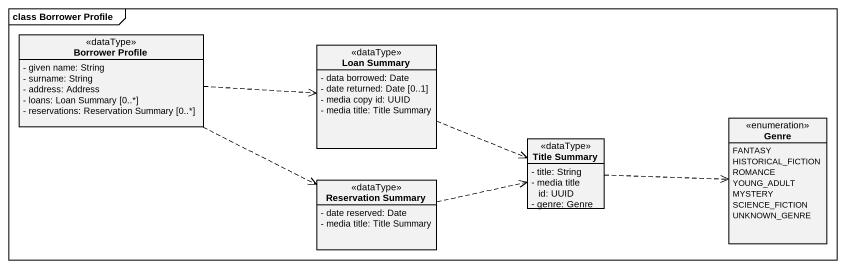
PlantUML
@startuml
mainframe class Borrower Profile
hide circle
hide empty members
skinparam classAttributeIconSize 0
class "Borrower Profile" as Borrower_Profile <<dataType>> {
  - given name: String
  - surname: String
  - address: Address
  - loans: Loan Summary [0..*]
  - reservations: Reservation Summary [0..*]
}
class "Loan Summary" as Loan_Summary <<dataType>> {
  - data borrowed: Date
  - date returned: Date [0..1]
  - media copy id: UUID
  - media title: Title Summary
}
class "Title Summary" as Title_Summary <<dataType>> {
  - title: String
  - media title id: UUID
  - genre: Genre
}
enum Genre {
  FANTASY
  HISTORICAL_FICTION
  ROMANCE
  YOUNG_ADULT
  MYSTERY
  SCIENCE_FICTION
  UNKNOWN_GENRE
}
class "Reservation Summary" as Reservation_Summary <<dataType>> {
  - date reserved: Date
  - media title: Title Summary
}
Borrower_Profile .right.> Loan_Summary
Borrower_Profile .right.> Reservation_Summary
Loan_Summary .right.> Title_Summary
Title_Summary .right.> Genre
Reservation_Summary .right.> Title_Summary
@enduml
